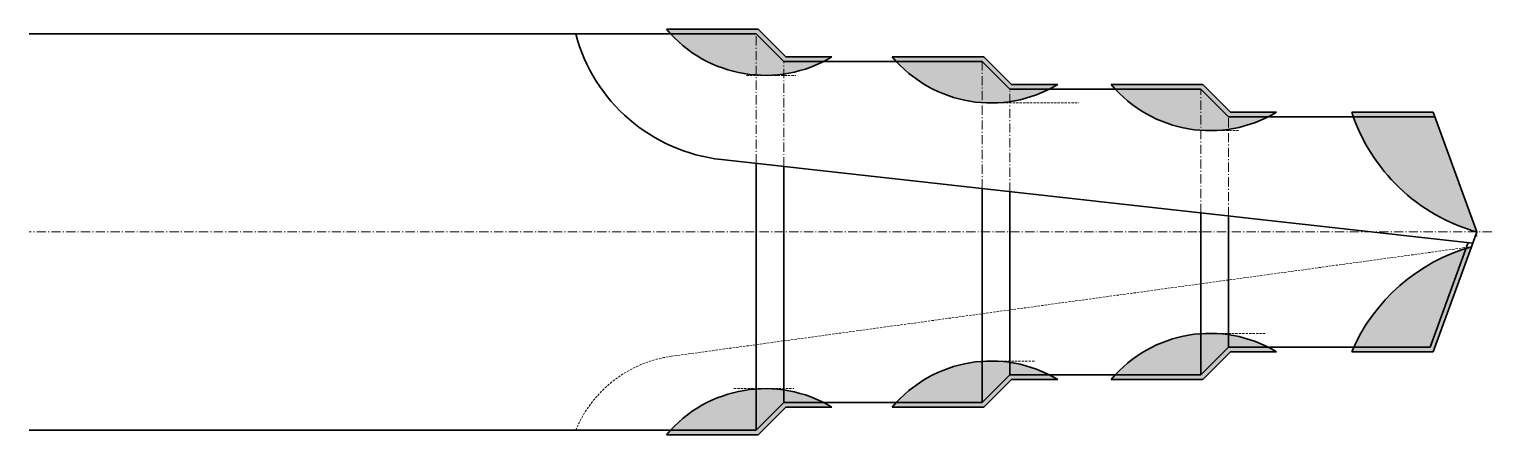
# Model space of a CAD drawing. Header units: millimetres. Extents: x -157 to 2, y -22 to 22.
import ezdxf

# ---------------------------------------------------------------- set-up
doc = ezdxf.new("R2010")
doc.units = ezdxf.units.MM
doc.linetypes.add('CENTER', pattern=[1.5, 1, -0.25, 0, -0.25])
doc.linetypes.add('HIDDEN', pattern=[0.375, 0.25, -0.125])
for name, color, linetype, lineweight in [('1', 4, 'Continuous', 30), ('3', 1, 'HIDDEN', 9), ('6', 5, 'Continuous', 9), ('SK1', 4, 'Continuous', 30), ('SK4', 2, 'CENTER', 9)]:
    doc.layers.add(name, color=color, linetype=linetype, lineweight=lineweight)

msp = doc.modelspace()

# ---------------------------------------------------------------- hatches: boundary and pattern name
at = {"layer": '6'}
h = msp.add_hatch(color=256, dxfattribs=at)
h.dxf.hatch_style = 1
edge = h.paths.add_edge_path()
edge.add_line((-87.88902089110886, 21.99999999999856), (-77.95411304541845, 21.99999999999856))
edge.add_line((-77.95411304541845, 21.99999999999856), (-74.95411304541845, 18.99999999999856))
edge.add_line((-74.95411304541845, 18.99999999999856), (-69.95411304541845, 18.99999999999999))
edge.add_arc((-77.16521559634644, 30.99999999999999), 14, 220.0052008848678, 301.002719133874, ccw=False)
h = msp.add_hatch(color=256, dxfattribs=at)
h.dxf.hatch_style = 1
edge = h.paths.add_edge_path()
edge.add_line((-45.46731304541846, 16), (-50.46731304541846, 15.99999999999856))
edge.add_line((-50.46731304541846, 15.99999999999856), (-53.46731304541846, 18.99999999999856))
edge.add_line((-53.46731304541846, 18.99999999999856), (-63.40222089110884, 18.99999999999856))
edge.add_arc((-52.67841559634644, 28), 14, 220.0052008848679, 301.002719133874)
h = msp.add_hatch(color=256, dxfattribs=at)
h.dxf.hatch_style = 1
edge = h.paths.add_edge_path()
edge.add_arc((-28.94271559634644, 24.99999999999856), 14, 220.0052008848602, 301.002719133874)
edge.add_line((-21.73161304541846, 12.99999999999856), (-26.73161304541846, 12.99999999999856))
edge.add_line((-26.73161304541846, 12.99999999999856), (-29.73161304541846, 15.99999999999856))
edge.add_line((-29.73161304541846, 15.99999999999856), (-39.66652089111004, 15.99999999999856))
h = msp.add_hatch(color=256, dxfattribs=at)
h.dxf.hatch_style = 1
edge = h.paths.add_edge_path()
edge.add_arc((5.415856869902273, 19.25275290358018), 20, 198.2182593470615, 254.2885489041322)
edge.add_line((3.080558030887914e-11, 3.239719603698177e-11), (-4.731613045418458, 12.99999999999856))
edge.add_line((-4.731613045418458, 12.99999999999856), (-13.58159246222523, 12.99999999999856))
h = msp.add_hatch(color=256, dxfattribs=at)
h.dxf.hatch_style = 1
edge = h.paths.add_edge_path()
edge.add_arc((4.811085347195594, -20.85553327272321), 20, 105.6405086115557, 156.872617776382)
edge.add_line((-13.58159246222523, -13.00000000000143), (-4.731613045418463, -13.00000000000144))
edge.add_line((-4.731613045418464, -13.00000000000144), (-0.5809290050142142, -1.596089323700085))
h = msp.add_hatch(color=256, dxfattribs=at)
h.dxf.hatch_style = 1
edge = h.paths.add_edge_path()
edge.add_arc((-28.94271559634645, -25.00000000000001), 14, 58.99728086612601, 139.9947991151474)
edge.add_line((-39.66652089111125, -16.00000000000144), (-29.73161304541847, -16.00000000000144))
edge.add_line((-29.73161304541847, -16.00000000000144), (-26.73161304541847, -13.00000000000144))
edge.add_line((-26.73161304541847, -13.00000000000144), (-21.73161304541847, -13.00000000000001))
h = msp.add_hatch(color=256, dxfattribs=at)
h.dxf.hatch_style = 1
edge = h.paths.add_edge_path()
edge.add_arc((-52.67841559634643, -28.00000000000144), 13.99999999999983, 58.99728086612602, 139.9947991151398)
edge.add_line((-63.40222089111005, -19.00000000000144), (-53.46731304541845, -19.00000000000144))
edge.add_line((-53.46731304541845, -19.00000000000144), (-50.46731304541846, -16.00000000000144))
edge.add_line((-50.46731304541846, -16.00000000000144), (-45.46731304541846, -16.00000000000144))
h = msp.add_hatch(color=256, dxfattribs=at)
h.dxf.hatch_style = 1
edge = h.paths.add_edge_path()
edge.add_line((-77.95411304541847, -22.00000000000144), (-87.88902089111004, -22.00000000000144))
edge.add_arc((-77.16521559634643, -31.00000000000144), 14, 58.997280866126005, 139.9947991151398, ccw=False)
edge.add_line((-69.95411304541845, -19.00000000000144), (-74.95411304541845, -19.00000000000144))
edge.add_line((-74.95411304541845, -19.00000000000144), (-77.95411304541847, -22.00000000000144))

# ---------------------------------------------------------------- linework, layer by layer
at = {"layer": '1'}
for p, q in [((-78.161219826605, 21.49999999999856), (-157, 21.49999999999996)), ((-87.88902089111058, 22), (-77.95411304541845, 21.99999999999856)), ((-78.161219826605, 21.49999999999856), (-75.161219826605, 18.49999999999856)), ((-77.95411304541845, 21.99999999999856), (-74.95411304541845, 18.99999999999856)), ((-53.67441982660501, 18.49999999999856), (-75.161219826605, 18.49999999999856)), ((-69.95411304541898, 19), (-74.95411304541845, 18.99999999999856)), ((-53.46731304541846, 18.99999999999856), (-63.40222089111057, 19)), ((-53.67441982660501, 18.49999999999856), (-50.67441982660501, 15.49999999999856)), ((-53.46731304541846, 18.99999999999856), (-50.46731304541846, 15.99999999999856)), ((-29.73161304541846, 15.99999999999856), (-26.73161304541846, 12.99999999999856)), ((-29.938719826605, 15.49999999999856), (-26.93871982660501, 12.49999999999856)), ((-26.73161304541846, 12.99999999999856), (-21.73161304541846, 12.99999999999856)), ((-13.58159246223066, 12.99999999999856), (-4.731613045418458, 12.99999999999856)), ((-4.731613045418458, 12.99999999999856), (3.080558030887914e-11, 3.239719603698177e-11)), ((-26.93871982660501, 12.49999999999856), (-4.549627928285624, 12.49999999999928)), ((-0.4405353690153117, -1.21036097895509), (-81.92862963414385, 7.86069785344167)), ((-78.161219826605, -21.50000000000144), (-78.16121982660553, 7.441318846997625)), ((-75.161219826605, -18.50000000000144), (-75.16121982660553, 7.107366056192998)), ((-53.67441982660502, -18.50000000000144), (-53.67441982660554, 4.715507114372702)), ((-50.67441982660502, -15.50000000000144), (-50.67441982660554, 4.381554323568075)), ((-29.93871982660501, -15.50000000000144), (-29.93871982660553, 2.073306028805565)), ((-26.93871982660501, -12.50000000000144), (-26.93871982660553, 1.739353238000936)), ((-0.5809290051982545, -1.596089324202849), (2.972988522031983e-11, 3.274602811131899e-11)), ((-5.08171681452332, -12.50000000000144), (-0.9519054363690218, -1.153436491912849)), ((-4.731613045418464, -13.00000000000144), (-0.5809290051982545, -1.596089324202849)), ((-29.93871982660501, -15.50000000000144), (-26.93871982660501, -12.50000000000144)), ((-26.93871982660501, -12.50000000000144), (-5.081716814523322, -12.50000000000144)), ((-29.73161304541847, -16.00000000000144), (-26.73161304541847, -13.00000000000144)), ((-26.73161304541847, -13.00000000000144), (-21.73161304541899, -13)), ((-13.58159246223066, -13.00000000000144), (-4.731613045418463, -13.00000000000144)), ((-53.67441982660502, -18.50000000000144), (-50.67441982660502, -15.50000000000144)), ((-53.46731304541845, -19.00000000000144), (-50.46731304541846, -16.00000000000144)), ((-75.161219826605, -18.50000000000144), (-78.161219826605, -21.50000000000144)), ((-77.95411304541847, -22.00000000000144), (-74.95411304541845, -19.00000000000144)), ((-53.67441982660502, -18.50000000000144), (-75.161219826605, -18.50000000000144)), ((-69.95411304541845, -19.00000000000144), (-74.95411304541845, -19.00000000000144)), ((-53.46731304541845, -19.00000000000144), (-63.40222089111005, -19.00000000000144)), ((-78.161219826605, -21.50000000000144), (-157, -21.5)), ((-77.95411304541847, -22.00000000000144), (-87.88902089111004, -22.00000000000144))]:
    msp.add_line(p, q, dxfattribs=at)
for centre, radius, start, end in [((-79.88706082074125, 26.2007345557877), 18.45331811526744, 194.7579749482937, 263.6481220305039), ((-77.16521559634644, 30.99999999999999), 14, 220.0052008848588, 301.002719133874), ((-52.67841559634644, 28), 14, 220.0052008848589, 301.002719133874), ((-28.94271559634644, 24.99999999999856), 14, 220.0052008848602, 301.002719133874), ((5.415856869896292, 19.25275290358187), 20, 198.2182593470665, 254.28854890415), ((4.811085346970531, -20.85553327323746), 20, 105.6405086114337, 156.87261777478), ((-28.94271559634645, -25.00000000000001), 14, 58.99728086612601, 139.9947991151474), ((-52.67841559634643, -28.00000000000144), 13.99999999999983, 58.99728086612602, 139.9947991151449), ((-77.16521559634643, -31.00000000000144), 14, 58.99728086612602, 139.9947991151398)]:
    msp.add_arc(centre, radius, start, end, dxfattribs=at)
at = {"layer": '3'}
for p, q in [((-79.22321011093274, 17), (-73.84885803240351, 17)), ((-52.97064261572618, 14), (-43.17321259636449, 14)), ((-29.10026147038069, 10.99999999999856), (-25.78696891347998, 10.99999999999856)), ((2.972999624262229e-11, 3.274536197750422e-11), (5.929365986608884e-17, -0.4841694756537884)), ((-0.5809290051982545, -1.596089324202849), (-87.34513380539921, -13.48253997138656)), ((-29.20411526852335, -11), (-22.87475846592454, -11)), ((-51.61333879768323, -14.00000000000144), (-47.9991388064846, -14.00000000000144)), ((-80.57614301653041, -17.00000000000144), (-74.0646058696625, -17.00000000000144))]:
    msp.add_line(p, q, dxfattribs=at)
msp.add_arc((-85.5568940474012, -26.53565441237091), 13.17503692752012, 97.80079922527746, 157.5292466852145, dxfattribs=at)
at = {"layer": 'SK1'}
for p, q in [((-45.46731304541898, 16), (-50.46731304541846, 15.99999999999856)), ((-29.73161304541846, 15.99999999999856), (-39.66652089111004, 15.99999999999856)), ((-29.938719826605, 15.49999999999856), (-50.67441982660501, 15.49999999999856)), ((-29.93871982660501, -15.50000000000144), (-50.67441982660502, -15.50000000000144)), ((-45.46731304541846, -16.00000000000144), (-50.46731304541846, -16.00000000000144)), ((-29.73161304541847, -16.00000000000144), (-39.66652089111125, -16.00000000000144))]:
    msp.add_line(p, q, dxfattribs=at)
at = {"layer": 'SK4'}
for p, q in [((-78.16121982660553, 7.441318846997624), (-78.161219826605, 21.49999999999856)), ((-75.16121982660553, 7.107366056192998), (-75.161219826605, 18.49999999999856)), ((-53.67441982660554, 4.715507114372702), (-53.67441982660501, 18.49999999999856)), ((-50.67441982660554, 4.381554323568075), (-50.67441982660501, 15.49999999999856)), ((-29.93871982660553, 2.073306028805565), (-29.938719826605, 15.49999999999856)), ((-26.93871982660553, 1.739353238000936), (-26.93871982660501, 12.49999999999856)), ((1.606768439360394, 1.00259730722214e-12), (-157, -1.942372712923687e-14))]:
    msp.add_line(p, q, dxfattribs=at)

doc.saveas('drawing.dxf')
